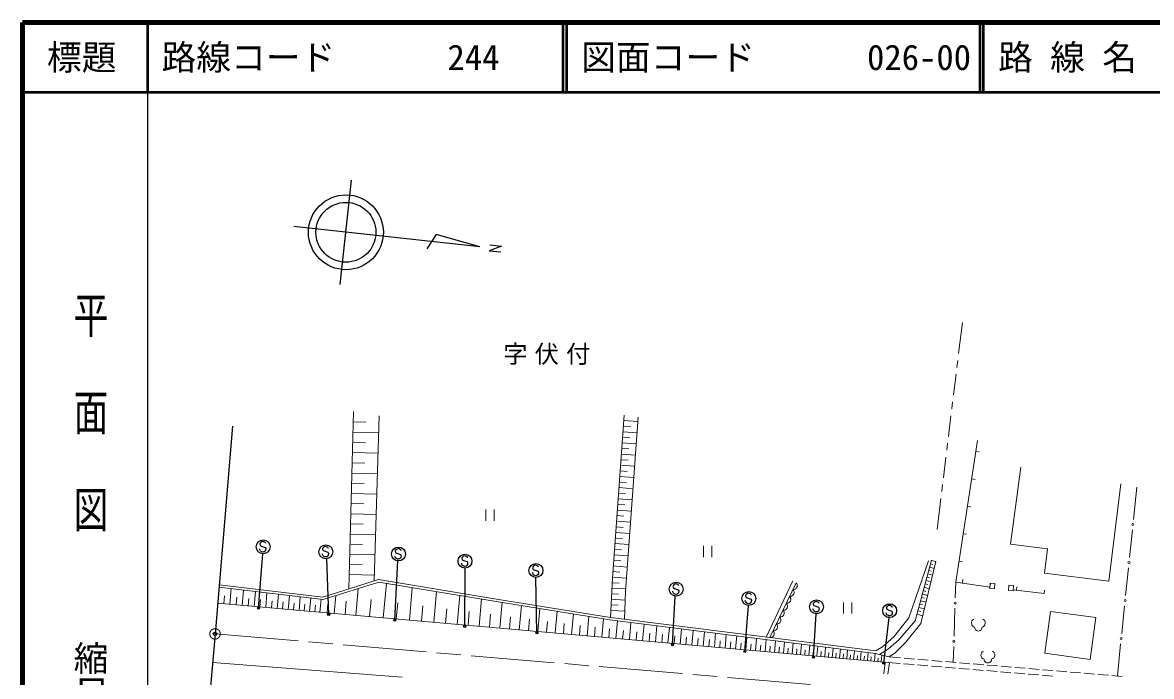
# Model space of a CAD drawing. Units: millimetres, scale not verified. Extents: x 40000 to 680000, y 20000 to 380000.
# Drawn here: x 40000 to 202442, y 285876 to 380000 of the extents above; entities that cross this region are included whole.
import ezdxf
from ezdxf.enums import TextEntityAlignment as Align

# ---------------------------------------------------------------- set-up
doc = ezdxf.new("R2010")
doc.units = ezdxf.units.MM
doc.header["$LTSCALE"] = 1000
doc.header["$PDMODE"] = 32
doc.header["$PDSIZE"] = 500
doc.linetypes.add('CHAIN', pattern=[18.5, 12, -1.5, 3.5, -1.5])
for name, color, linetype, lineweight in [('M-BMK', 2, 'CHAIN', 13), ('M-BMK-HTXT', 7, 'Continuous', 13), ('M-BMK-OTRS', 5, 'Continuous', 25), ('M-BMK-SRVR', 3, 'Continuous', 25), ('M-STR-STRC', 7, 'Continuous', 25), ('M-TTL', 2, 'Continuous', 140), ('M-TTL-BAND', 7, 'Continuous', 25), ('M-TTL-LINE', 7, 'Continuous', 50), ('M-WORK', 1, 'Continuous', 13)]:
    doc.layers.add(name, color=color, linetype=linetype, lineweight=lineweight)
doc.layers.add('M-OTRS', color=6, linetype='Continuous')
doc.layers.add('M-TTL-TXT', color=7, linetype='Continuous')
doc.styles.add('@ＭＳ ゴシック', font='')
doc.styles.add('ＭＳ ゴシック', font='')
doc.styles.get('@ＭＳ ゴシック').set_extended_font_data('@MS Gothic')
doc.styles.get('ＭＳ ゴシック').set_extended_font_data('MS Gothic')

msp = doc.modelspace()

# ---------------------------------------------------------------- linework, layer by layer
at = {"layer": 'M-BMK'}
msp.add_line((67695, 291998), (167336, 283523), dxfattribs=at)
msp.add_circle((67695, 291998), 750, dxfattribs=at)
at = {"layer": 'M-BMK-HTXT'}
for p, q in [((174687, 332347), (175232, 336813)), ((174445, 330361), (174566, 331354)), ((173960, 326391), (174324, 329369)), ((173718, 324405), (173839, 325398)), ((173233, 320435), (173597, 323413)), ((172991, 318450), (173112, 319442)), ((172506, 314479), (172870, 317457)), ((172264, 312494), (172385, 313486)), ((171597, 307034), (172143, 311501))]:
    msp.add_line(p, q, dxfattribs=at)
at = {"layer": 'M-BMK-OTRS'}
for p, q in [((70214, 321892), (67695, 291998)), ((67695, 291998), (65177, 262104))]:
    msp.add_line(p, q, dxfattribs=at)
at = {"layer": 'M-BMK-SRVR'}
for p, q in [((85706, 342315), (87349, 357309)), ((105804, 347700), (79031, 350633)), ((99496, 349475), (98190, 347450)), ((105804, 347700), (99496, 349475)), ((108902, 347833), (107150, 347157)), ((107249, 348014), (108902, 347833)), ((107150, 347157), (108811, 346984))]:
    msp.add_line(p, q, dxfattribs=at)
for radius in [5387, 4309]:
    msp.add_circle((86527, 349812), radius, dxfattribs=at)
at = {"layer": 'M-OTRS'}
msp.add_point((67695, 291998), dxfattribs=at)
at = {"layer": 'M-STR-STRC'}
for p, q in [((74141, 304125), (74102, 304235)), ((74154, 305014), (74138, 304900)), ((74138, 304900), (74224, 304718)), ((74225, 303948), (74141, 304125)), ((74283, 305153), (74154, 305014)), ((74224, 304718), (74375, 304644)), ((74328, 303874), (74225, 303948)), ((74414, 305245), (74283, 305153)), ((74474, 303799), (74328, 303874)), ((74375, 304644), (74907, 304456)), ((74580, 305279), (74414, 305245)), ((74594, 303782), (74474, 303799)), ((74696, 305263), (74580, 305279)), ((74762, 303811), (74594, 303782)), ((74840, 305190), (74696, 305263)), ((74887, 303907), (74762, 303811)), ((74950, 305116), (74840, 305190)), ((74958, 304056), (74887, 303907)), ((74907, 304456), (74987, 304284)), ((74984, 305004), (74950, 305116)), ((74987, 304284), (74958, 304056)), ((83178, 304301), (83162, 304188)), ((83162, 304188), (83248, 304005)), ((83307, 304440), (83178, 304301)), ((83248, 304005), (83399, 303932)), ((83438, 304533), (83307, 304440)), ((83399, 303932), (83931, 303744)), ((83604, 304566), (83438, 304533)), ((83720, 304550), (83604, 304566)), ((83864, 304478), (83720, 304550)), ((83974, 304403), (83864, 304478)), ((84008, 304292), (83974, 304403)), ((93627, 303985), (93611, 303871)), ((93611, 303871), (93697, 303689)), ((93756, 304123), (93627, 303985)), ((93887, 304216), (93756, 304123)), ((94053, 304250), (93887, 304216)), ((94169, 304234), (94053, 304250)), ((94313, 304161), (94169, 304234)), ((94423, 304087), (94313, 304161)), ((94457, 303975), (94423, 304087)), ((73947, 295720), (74568, 303528)), ((83165, 303413), (83126, 303523)), ((83249, 303235), (83165, 303413)), ((83352, 303162), (83249, 303235)), ((83498, 303087), (83352, 303162)), ((83618, 303070), (83498, 303087)), ((83786, 303099), (83618, 303070)), ((83911, 303195), (83786, 303099)), ((84048, 294813), (83795, 302828)), ((83982, 303344), (83911, 303195)), ((83931, 303744), (84011, 303571)), ((84011, 303571), (83982, 303344)), ((93555, 293984), (93983, 302504)), ((93614, 303096), (93575, 303206)), ((93698, 302919), (93614, 303096)), ((93697, 303689), (93848, 303615)), ((93801, 302845), (93698, 302919)), ((93947, 302770), (93801, 302845)), ((93848, 303615), (94380, 303427)), ((94067, 302753), (93947, 302770)), ((94235, 302782), (94067, 302753)), ((94360, 302878), (94235, 302782)), ((94431, 303027), (94360, 302878)), ((94380, 303427), (94460, 303254)), ((94460, 303254), (94431, 303027)), ((103192, 302067), (103153, 302177)), ((103205, 302956), (103189, 302842)), ((103189, 302842), (103275, 302660)), ((103334, 303094), (103205, 302956)), ((103275, 302660), (103426, 302586)), ((103465, 303187), (103334, 303094)), ((103426, 302586), (103958, 302398)), ((103631, 303221), (103465, 303187)), ((103747, 303204), (103631, 303221)), ((103891, 303132), (103747, 303204)), ((104001, 303057), (103891, 303132)), ((103958, 302398), (104038, 302225)), ((104035, 302946), (104001, 303057)), ((104038, 302225), (104009, 301998)), ((103276, 301890), (103192, 302067)), ((103379, 301816), (103276, 301890)), ((103525, 301741), (103379, 301816)), ((103646, 301724), (103525, 301741)), ((103625, 293093), (103674, 301469)), ((103813, 301753), (103646, 301724)), ((103938, 301849), (103813, 301753)), ((104009, 301998), (103938, 301849)), ((113403, 300722), (113364, 300832)), ((113417, 301610), (113401, 301496)), ((113401, 301496), (113487, 301314)), ((113487, 300544), (113403, 300722)), ((113545, 301749), (113417, 301610)), ((113487, 301314), (113637, 301241)), ((113591, 300470), (113487, 300544)), ((113676, 301842), (113545, 301749)), ((113637, 301241), (114170, 301052)), ((113842, 301875), (113676, 301842)), ((113958, 301859), (113842, 301875)), ((114103, 301786), (113958, 301859)), ((114212, 301712), (114103, 301786)), ((114220, 300652), (114149, 300503)), ((114170, 301052), (114250, 300880)), ((114247, 301600), (114212, 301712)), ((114250, 300880), (114220, 300652)), ((113737, 300395), (113591, 300470)), ((113857, 300379), (113737, 300395)), ((114025, 300407), (113857, 300379)), ((114023, 292155), (113858, 300124)), ((114149, 300503), (114025, 300407)), ((133602, 298919), (133586, 298805)), ((133731, 299057), (133602, 298919)), ((133862, 299150), (133731, 299057)), ((134028, 299184), (133862, 299150)), ((134144, 299167), (134028, 299184)), ((134288, 299095), (134144, 299167)), ((134398, 299020), (134288, 299095)), ((134432, 298909), (134398, 299020)), ((133521, 290450), (133885, 297448)), ((133589, 298030), (133550, 298140)), ((133586, 298805), (133672, 298623)), ((133673, 297853), (133589, 298030)), ((133672, 298623), (133823, 298549)), ((133776, 297779), (133673, 297853)), ((133922, 297704), (133776, 297779)), ((133823, 298549), (134355, 298361)), ((134042, 297687), (133922, 297704)), ((134210, 297716), (134042, 297687)), ((134335, 297812), (134210, 297716)), ((134406, 297961), (134335, 297812)), ((134355, 298361), (134435, 298188)), ((134435, 298188), (134406, 297961)), ((144051, 297573), (144035, 297459)), ((144035, 297459), (144121, 297277)), ((144180, 297712), (144051, 297573)), ((144121, 297277), (144272, 297204)), ((144311, 297804), (144180, 297712)), ((144477, 297838), (144311, 297804)), ((144593, 297822), (144477, 297838)), ((144737, 297749), (144593, 297822)), ((144847, 297675), (144737, 297749)), ((144881, 297563), (144847, 297675)), ((143935, 289465), (144483, 296087)), ((144038, 296685), (143999, 296795)), ((144122, 296507), (144038, 296685)), ((144225, 296433), (144122, 296507)), ((144371, 296358), (144225, 296433)), ((144272, 297204), (144804, 297015)), ((144491, 296341), (144371, 296358)), ((144659, 296370), (144491, 296341)), ((144784, 296466), (144659, 296370)), ((144855, 296615), (144784, 296466)), ((144804, 297015), (144884, 296843)), ((144884, 296843), (144855, 296615)), ((153788, 296386), (153772, 296272)), ((153772, 296272), (153857, 296090)), ((153916, 296524), (153788, 296386)), ((153857, 296090), (154008, 296016)), ((154047, 296617), (153916, 296524)), ((154008, 296016), (154541, 295828)), ((154213, 296651), (154047, 296617)), ((154329, 296634), (154213, 296651)), ((154473, 296562), (154329, 296634)), ((154583, 296487), (154473, 296562)), ((154541, 295828), (154621, 295655)), ((154618, 296376), (154583, 296487)), ((154621, 295655), (154591, 295428)), ((164316, 295831), (164300, 295718)), ((164300, 295718), (164385, 295536)), ((164444, 295970), (164316, 295831)), ((164575, 296063), (164444, 295970)), ((164741, 296096), (164575, 296063)), ((164857, 296080), (164741, 296096)), ((165001, 296008), (164857, 296080)), ((165111, 295933), (165001, 296008)), ((165146, 295822), (165111, 295933)), ((153774, 295497), (153735, 295607)), ((153858, 295320), (153774, 295497)), ((153801, 288652), (154192, 294901)), ((153961, 295246), (153858, 295320)), ((154108, 295171), (153961, 295246)), ((154228, 295154), (154108, 295171)), ((154395, 295183), (154228, 295154)), ((154520, 295279), (154395, 295183)), ((154591, 295428), (154520, 295279)), ((163918, 287792), (164687, 294349)), ((164302, 294943), (164263, 295053)), ((164386, 294765), (164302, 294943)), ((164385, 295536), (164536, 295462)), ((164489, 294692), (164386, 294765)), ((164636, 294617), (164489, 294692)), ((164536, 295462), (165069, 295274)), ((164756, 294600), (164636, 294617)), ((164923, 294629), (164756, 294600)), ((165048, 294725), (164923, 294629)), ((165119, 294874), (165048, 294725)), ((165069, 295274), (165149, 295101)), ((165149, 295101), (165119, 294874))]:
    msp.add_line(p, q, dxfattribs=at)
for centre, radius in [((74612, 304527), 1000), ((83636, 303815), 1000), ((94085, 303498), 1000), ((103663, 302469), 1000), ((113874, 301124), 1000), ((134060, 298432), 1000), ((144509, 297087), 1000), ((73947, 295720), 150), ((154245, 295899), 1000), ((164773, 295345), 1000), ((84048, 294813), 150), ((93555, 293984), 150), ((103625, 293093), 150), ((114023, 292155), 150), ((133521, 290450), 150), ((143935, 289465), 150), ((153801, 288652), 150), ((163918, 287792), 150)]:
    msp.add_circle(centre, radius, dxfattribs=at)
at = {"layer": 'M-TTL'}
for p, q in [((40000, 380000), (40000, 20000)), ((680000, 380000), (40000, 380000))]:
    msp.add_line(p, q, dxfattribs=at)
at = {"layer": 'M-TTL-BAND'}
msp.add_line((58000, 370000), (58000, 20000), dxfattribs=at)
at = {"layer": 'M-TTL-LINE'}
for p, q in [((58000, 380000), (58000, 370000)), ((117750, 380000), (117750, 370000)), ((118250, 380000), (118250, 370000)), ((177750, 380000), (177750, 370000)), ((178250, 380000), (178250, 370000)), ((40000, 370000), (680000, 370000))]:
    msp.add_line(p, q, dxfattribs=at)
at = {"layer": 'M-WORK'}
for p, q in [((86938, 298466), (87599, 324009)), ((91293, 323376), (90593, 299614)), ((124877, 299999), (126587, 323503)), ((87561, 322524), (89410, 322476)), ((126471, 321914), (127479, 321841)), ((126530, 322720), (128545, 322574)), ((128592, 323221), (126763, 298096)), ((87522, 321044), (91222, 320948)), ((126354, 320302), (127361, 320229)), ((126413, 321108), (128428, 320962)), ((87484, 319569), (89329, 319521)), ((126237, 318691), (127244, 318617)), ((126295, 319496), (128310, 319350)), ((87446, 318093), (91135, 317998)), ((126120, 317079), (127127, 317006)), ((126178, 317885), (128193, 317738)), ((177176, 318271), (177670, 318195)), ((87370, 315151), (91048, 315055)), ((87408, 316622), (89247, 316574)), ((126002, 315467), (127010, 315394)), ((126061, 316273), (128075, 316127)), ((182166, 304894), (183654, 315994)), ((87332, 313684), (89166, 313636)), ((125885, 313856), (126892, 313783)), ((125944, 314662), (127958, 314515)), ((176567, 314318), (177061, 314242)), ((198044, 313591), (196290, 299577)), ((87294, 312216), (90961, 312122)), ((125768, 312245), (126775, 312171)), ((125827, 313050), (127841, 312904)), ((199854, 308484), (200330, 313125)), ((87256, 310754), (89085, 310706)), ((125651, 310633), (126658, 310560)), ((125709, 311439), (127723, 311292)), ((175958, 310365), (176452, 310288)), ((87218, 309291), (90875, 309196)), ((106642, 309892), (106642, 308292)), ((107842, 308292), (107842, 309892)), ((125534, 309022), (126541, 308949)), ((125592, 309828), (127606, 309681)), ((87180, 307832), (89004, 307785)), ((125417, 307411), (126423, 307338)), ((125475, 308217), (127489, 308070)), ((87143, 306373), (90789, 306279)), ((125299, 305800), (126306, 305727)), ((125358, 306606), (127372, 306459)), ((175349, 306411), (175843, 306335)), ((199291, 303013), (199700, 306992)), ((87105, 304919), (88923, 304872)), ((125182, 304190), (126189, 304117)), ((125241, 304995), (127254, 304849)), ((137989, 304668), (137989, 303068)), ((139189, 303068), (139189, 304668)), ((187482, 304237), (182166, 304894)), ((187034, 300755), (187482, 304237)), ((87067, 303464), (90703, 303370)), ((125065, 302579), (126072, 302506)), ((125124, 303384), (127137, 303238)), ((167534, 294299), (170340, 302500)), ((168456, 293876), (170802, 302601)), ((169261, 293489), (171435, 302433)), ((170793, 302568), (171426, 302397)), ((174740, 302458), (175234, 302382)), ((86992, 300555), (90628, 300461)), ((87030, 302010), (88848, 301963)), ((124948, 300969), (125955, 300895)), ((125007, 301774), (127020, 301627)), ((170273, 300636), (170954, 300453)), ((170403, 301119), (170743, 301028)), ((170533, 301602), (171190, 301425)), ((170663, 302085), (170991, 301997)), ((196290, 299577), (187034, 300755)), ((198729, 297542), (199138, 301521)), ((68304, 299074), (83222, 297300)), ((83222, 297300), (91229, 299813)), ((83256, 296943), (91254, 299454)), ((91229, 299813), (108215, 296988)), ((91254, 299454), (108159, 296643)), ((91908, 294314), (92347, 299276)), ((124580, 294362), (124877, 299999)), ((124844, 299369), (125838, 299316)), ((124889, 300163), (126902, 300017)), ((147001, 291531), (150823, 299623)), ((147510, 291467), (151315, 299373)), ((169884, 299188), (170248, 299090)), ((170014, 299671), (170718, 299481)), ((170144, 300154), (170495, 300059)), ((174209, 297183), (174278, 299458)), ((175232, 299315), (175306, 299810)), ((179176, 298555), (179228, 299295)), ((179188, 298724), (179262, 299219)), ((179228, 299295), (179901, 299248)), ((179901, 299248), (179848, 298508)), ((181876, 298263), (181928, 299003)), ((181928, 299003), (182600, 298956)), ((182600, 298956), (182548, 298216)), ((68262, 298726), (83256, 296943)), ((68937, 296344), (69037, 297470)), ((69837, 296265), (70036, 298515)), ((70716, 296187), (70813, 297286)), ((71595, 296109), (71789, 298307)), ((73311, 295958), (73501, 298103)), ((74987, 295810), (75172, 297904)), ((76623, 295665), (76804, 297710)), ((78221, 295524), (78398, 297521)), ((79781, 295386), (79953, 297336)), ((84854, 294938), (85082, 297517)), ((87939, 294665), (88280, 298521)), ((95656, 293983), (96070, 298667)), ((99194, 293670), (99585, 298093)), ((102534, 293375), (102903, 297550)), ((124760, 297775), (125758, 297722)), ((124802, 298574), (126790, 298469)), ((126763, 298096), (126607, 294106)), ((169495, 297739), (170245, 297537)), ((169624, 298222), (170000, 298121)), ((169754, 298705), (170481, 298509)), ((179848, 298508), (179176, 298555)), ((182548, 298216), (181876, 298263)), ((187002, 297794), (182558, 298353)), ((183033, 298293), (183096, 298789)), ((187002, 297794), (187064, 298290)), ((68068, 296421), (164568, 287892)), ((72453, 296034), (72548, 297106)), ((74149, 295884), (74242, 296931)), ((75805, 295737), (75896, 296760)), ((77422, 295594), (77511, 296593)), ((79001, 295455), (79087, 296430)), ((80542, 295319), (80627, 296271)), ((81304, 295251), (81472, 297155)), ((82048, 295186), (82130, 296115)), ((82791, 295120), (82955, 296979)), ((83823, 295029), (83937, 296318)), ((86397, 294801), (86567, 296729)), ((89924, 294490), (90143, 296970)), ((93782, 294149), (93989, 296491)), ((97425, 293827), (97620, 296038)), ((105688, 293096), (106036, 297038)), ((108159, 296643), (124530, 294016)), ((108215, 296988), (124580, 294362)), ((108665, 292833), (108994, 296555)), ((111476, 292585), (111787, 296098)), ((114130, 292350), (114423, 295668)), ((124675, 296168), (125685, 296115)), ((124718, 296976), (126715, 296871)), ((158142, 296528), (158142, 294928)), ((159342, 294928), (159342, 296528)), ((168975, 295808), (169773, 295593)), ((169105, 296291), (169504, 296183)), ((169235, 296774), (170009, 296565)), ((169365, 297256), (169752, 297152)), ((174044, 291686), (174164, 295684)), ((198167, 292071), (198576, 296050)), ((100864, 293523), (101048, 295610)), ((104111, 293236), (104285, 295207)), ((107176, 292965), (107341, 294826)), ((110071, 292709), (110226, 294466)), ((112803, 292467), (112950, 294126)), ((116636, 292129), (116912, 295261)), ((119001, 291920), (119262, 294877)), ((121234, 291722), (121481, 294514)), ((123343, 291536), (123576, 294172)), ((124580, 294362), (162792, 289538)), ((124633, 295361), (126652, 295254)), ((165391, 291593), (167534, 294299)), ((168716, 294842), (169537, 294621)), ((168846, 295325), (169256, 295215)), ((187126, 289206), (187938, 295221)), ((187938, 295221), (194438, 294344)), ((194438, 294344), (193626, 288328)), ((115383, 292239), (115521, 293805)), ((117818, 292024), (117949, 293503)), ((120118, 291821), (120241, 293217)), ((122289, 291629), (122405, 292947)), ((124353, 291447), (124465, 292709)), ((124530, 294016), (162748, 289191)), ((125363, 291357), (125586, 293882)), ((126344, 291271), (126452, 292496)), ((127324, 291184), (127541, 293636)), ((129228, 291016), (129439, 293396)), ((131077, 290852), (131281, 293163)), ((132872, 290694), (133070, 292937)), ((134615, 290540), (134807, 292718)), ((136307, 290390), (136494, 292505)), ((166111, 291124), (168456, 293876)), ((167104, 290800), (169261, 293489)), ((128276, 291100), (128381, 292290)), ((130153, 290934), (130255, 292090)), ((131974, 290773), (132074, 291895)), ((133743, 290617), (133840, 291706)), ((135461, 290465), (135554, 291522)), ((137128, 290318), (137219, 291344)), ((137949, 290245), (138131, 292299)), ((138747, 290175), (138835, 291171)), ((139545, 290104), (139721, 292098)), ((140319, 290036), (140404, 291003)), ((141093, 289967), (141264, 291903)), ((141845, 289901), (141928, 290840)), ((142597, 289834), (142763, 291714)), ((144057, 289705), (144218, 291530)), ((145474, 289580), (145630, 291352)), ((146850, 289458), (147002, 291179)), ((148186, 289340), (148334, 291010)), ((149483, 289226), (149627, 290847)), ((163750, 290124), (165391, 291593)), ((164610, 289827), (166111, 291124)), ((165540, 289205), (167104, 290800)), ((143327, 289770), (143407, 290682)), ((144765, 289643), (144843, 290528)), ((146162, 289519), (146238, 290379)), ((147518, 289399), (147592, 290234)), ((148835, 289283), (148906, 290094)), ((150113, 289170), (150183, 289957)), ((150743, 289114), (150882, 290689)), ((151354, 289060), (151422, 289825)), ((151966, 289006), (152101, 290535)), ((152559, 288954), (152625, 289696)), ((153153, 288901), (153284, 290385)), ((153729, 288850), (153793, 289571)), ((154306, 288799), (154433, 290240)), ((154865, 288750), (154927, 289449)), ((155425, 288701), (155548, 290099)), ((155968, 288652), (156028, 289332)), ((156511, 288604), (156632, 289963)), ((157039, 288558), (157097, 289217)), ((157566, 288511), (157683, 289830)), ((158591, 288421), (158704, 289701)), ((159587, 288333), (159697, 289576)), ((160583, 288245), (160690, 289450)), ((161579, 288157), (161682, 289325)), ((162575, 288069), (162675, 289200)), ((162748, 289191), (164634, 288690)), ((162792, 289538), (163750, 290124)), ((163317, 289039), (164610, 289827)), ((164634, 288690), (165540, 289205)), ((173930, 287912), (173998, 290187)), ((193626, 288328), (187126, 289206)), ((197537, 285938), (198014, 290578)), ((67350, 287900), (94605, 285783)), ((158079, 288466), (158135, 289106)), ((159089, 288377), (159144, 288998)), ((160085, 288289), (160138, 288892)), ((161081, 288201), (161133, 288785)), ((162077, 288113), (162127, 288678)), ((163073, 288025), (163116, 288509)), ((163571, 287980), (163657, 288949)), ((163928, 286262), (164135, 287931)), ((164526, 286208), (164730, 287857)), ((164568, 287892), (166287, 287749)), ((164634, 288690), (166348, 288546)), ((166785, 287707), (168280, 287582)), ((166847, 288505), (168341, 288380)), ((168778, 287540), (170273, 287415)), ((168840, 288338), (170334, 288213)), ((170833, 288171), (172328, 288046)), ((172826, 288005), (174321, 287880)), ((174819, 287838), (176314, 287713)), ((176812, 287671), (178307, 287546)), ((170771, 287374), (172266, 287249)), ((172764, 287207), (174259, 287082)), ((174757, 287040), (176252, 286915)), ((176750, 286874), (178245, 286749)), ((178743, 286707), (180238, 286582)), ((178805, 287505), (180300, 287380)), ((180736, 286540), (182231, 286415)), ((180798, 287338), (182293, 287213)), ((182729, 286374), (184224, 286249)), ((182791, 287171), (184286, 287046)), ((184722, 286207), (186217, 286082)), ((184784, 287004), (186279, 286879)), ((186715, 286040), (188210, 285915)), ((186777, 286838), (188272, 286713)), ((188770, 286671), (190265, 286546)), ((190763, 286504), (192258, 286379)), ((192756, 286338), (194251, 286213)), ((194749, 286171), (196244, 286046)), ((196742, 286004), (198237, 285879))]:
    msp.add_line(p, q, dxfattribs=at)
msp.add_lwpolyline([(179188, 298724), (174278, 299458), (177417, 319832)], dxfattribs=at)
for centre in [(199777, 307738), (199215, 302267), (174187, 296434), (198653, 296796), (174021, 290936), (198090, 291324)]:
    msp.add_circle(centre, 150, dxfattribs=at)
for centre, radius, start, end in [((150919, 298955), 576, 262.07915, 46.51979), ((149968, 296978), 576, 262.07915, 46.51979), ((150443, 297967), 576, 262.07915, 46.51979), ((149492, 295990), 576, 262.07915, 46.51979), ((148541, 294014), 576, 262.07915, 46.51979), ((149017, 295002), 576, 262.07915, 46.51979), ((177133, 293552), 599, 113.44836, 257.2818), ((177936, 293552), 599, 282.7182, 66.55164), ((147590, 292037), 576, 262.07915, 46.51979), ((148065, 293026), 576, 262.07915, 46.51979), ((177534, 292936), 534, 176.52859, 3.47141), ((178505, 288961), 599, 113.44836, 257.2818), ((179308, 288961), 599, 282.7182, 66.55164), ((178906, 288344), 534, 176.52859, 3.47141)]:
    msp.add_arc(centre, radius, start, end, dxfattribs=at)

# ---------------------------------------------------------------- texts
at = {"layer": 'M-BMK-HTXT', "insert": (115939, 332147), "char_height": 2566, "attachment_point": 5, "style": 'ＭＳ ゴシック'}
msp.add_mtext('\\T1.29;字伏付', dxfattribs=at)
at = {"layer": 'M-TTL-BAND', "style": '@ＭＳ ゴシック', "width": 1.4}
msp.add_text('平  面  図', height=3666, rotation=270, dxfattribs=at).set_placement((49777, 306475), align=Align.MIDDLE_RIGHT)
at = {"layer": 'M-TTL-BAND', "style": '@ＭＳ ゴシック'}
msp.add_text('縮尺千分の一', height=3666, rotation=270, dxfattribs=at).set_placement((49777, 261030), align=Align.MIDDLE_RIGHT)
at = {"layer": 'M-TTL-TXT', "style": 'ＭＳ ゴシック'}
msp.add_text('標題', height=3666, dxfattribs=at).set_placement((48500, 375000), align=Align.MIDDLE_CENTER)
for s, p in [('路線コード', (60000, 375000)), ('図面コード', (120380, 375000)), ('路 線 名', (180380, 375000)), ('244', (101142, 375000)), ('026-00', (161521, 375000))]:
    msp.add_text(s, height=3666, dxfattribs=at).set_placement(p, align=Align.MIDDLE_LEFT)

doc.saveas('drawing.dxf')
